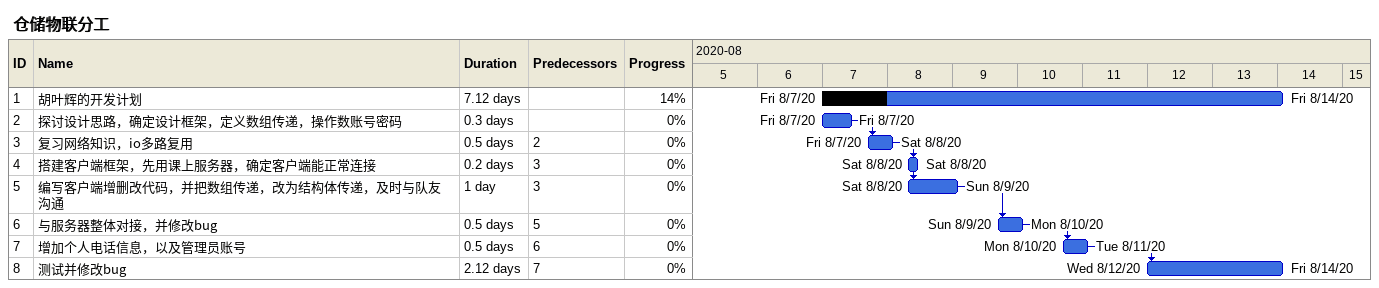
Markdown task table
仓储物联分工

| ID | Task | Duration | Start | Finish | Predecessors | % complete |
|---|---|---|---|---|---|---|
| 1 | 胡叶辉的开发计划 | 7.12d | 2020-08-07 | 2020-08-14 |  | 14 |
| 2 | 探讨设计思路，确定设计框架，定义数组传递，操作数账号密码 | 0.3d | 2020-08-07 | 2020-08-07 |  | 0 |
| 3 | 复习网络知识，io多路复用 | 0.5d | 2020-08-07 | 2020-08-08 | 2 | 0 |
| 4 | 搭建客户端框架，先用课上服务器，确定客户端能正常连接 | 0.2d | 2020-08-08 | 2020-08-08 | 3 | 0 |
| 5 | 编写客户端增删改代码，并把数组传递，改为结构体传递，及时与队友沟通 | 1d | 2020-08-08 | 2020-08-09 | 3 | 0 |
| 6 | 与服务器整体对接，并修改bug | 0.5d | 2020-08-09 | 2020-08-10 | 5 | 0 |
| 7 | 增加个人电话信息，以及管理员账号 | 0.5d | 2020-08-10 | 2020-08-11 | 6 | 0 |
| 8 | 测试并修改bug | 2.12d | 2020-08-12 | 2020-08-14 | 7 | 0 |
